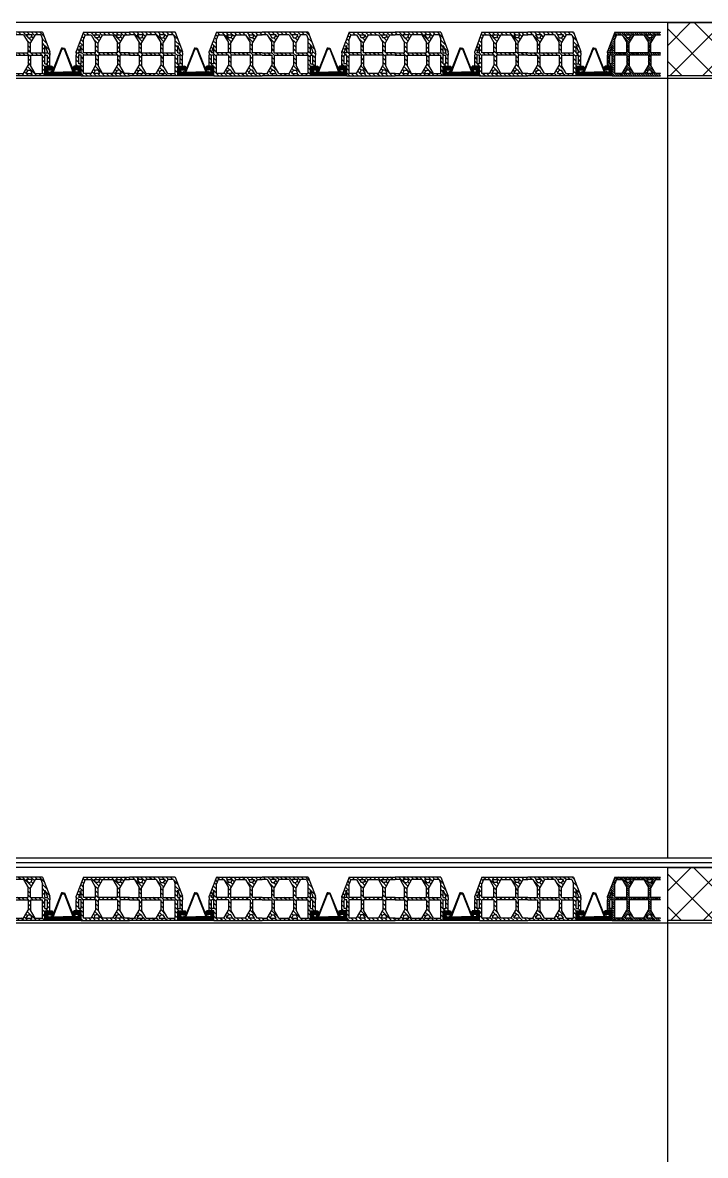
# Model space of a CAD drawing. Header units: millimetres. Extents: x 2329 to 2450, y 1882 to 1940.
# Drawn here: x 2364.107 to 2366.935, y 1918.736 to 1923.429 of the extents above; entities that cross this region are included whole.
import ezdxf

# ---------------------------------------------------------------- set-up
doc = ezdxf.new("R2010")
doc.units = ezdxf.units.MM
doc.layers.add('Fondazione', color=7, linetype='Continuous', lineweight=25)
doc.layers.add('pilastri', color=5, linetype='Continuous', lineweight=30)
for name, color, linetype in [('grigio', 252, 'Continuous'), ('PIGNATTE', 30, 'Continuous'), ('TRAVETT0', 5, 'Continuous')]:
    doc.layers.add(name, color=color, linetype=linetype)

# ---------------------------------------------------------------- blocks, each defined once
blk = doc.blocks.new('pignatta')
at = {"layer": 'PIGNATTE', "linetype": 'Continuous'}
h = blk.add_hatch(dxfattribs=at)
h.set_pattern_fill('ANSI31', color=256, scale=0.0039)
h.paths.add_polyline_path([(2384.9072, 1921.3369), (2384.9072, 1921.3319), (2384.9072, 1921.3219), (2384.9072, 1921.2769), (2384.9272, 1921.2769), (2384.9272, 1921.2369), (2385.1272, 1921.2369), (2385.3272, 1921.2369), (2385.3272, 1921.2769), (2385.3472, 1921.2769), (2385.3472, 1921.3219), (2385.3472, 1921.3319), (2385.3472, 1921.3369), (2385.3172, 1921.4169), (2385.1272, 1921.4169), (2384.9372, 1921.4169)])
h.paths.add_polyline_path([(2384.9372, 1921.3884), (2384.9441, 1921.4069), (2384.9682, 1921.4069), (2384.9872, 1921.374), (2384.9872, 1921.3319), (2384.9372, 1921.3319)], flags=16)
h.paths.add_polyline_path([(2384.9272, 1921.3618), (2384.9272, 1921.3319), (2384.9172, 1921.3319), (2384.9172, 1921.3351)], flags=16)
h.paths.add_polyline_path([(2384.9272, 1921.3219), (2384.9272, 1921.2869), (2384.9172, 1921.2869), (2384.9172, 1921.3219)], flags=16)
h.paths.add_polyline_path([(2384.9372, 1921.3219), (2384.9872, 1921.3219), (2384.9872, 1921.2798), (2384.9682, 1921.2469), (2384.9372, 1921.2469), (2384.9372, 1921.2769), (2384.9372, 1921.2869)], flags=16)
h.paths.add_polyline_path([(2384.9798, 1921.4069), (2385.0046, 1921.4069), (2384.9972, 1921.394), (2384.9872, 1921.394)], flags=16)
h.paths.add_polyline_path([(2384.9972, 1921.374), (2385.0162, 1921.4069), (2385.0582, 1921.4069), (2385.0772, 1921.374), (2385.0772, 1921.3319), (2384.9972, 1921.3319)], flags=16)
h.paths.add_polyline_path([(2384.9972, 1921.3219), (2385.0772, 1921.3219), (2385.0772, 1921.2798), (2385.0582, 1921.2469), (2385.0162, 1921.2469), (2384.9972, 1921.2798)], flags=16)
h.paths.add_polyline_path([(2384.9872, 1921.2598), (2384.9972, 1921.2598), (2385.0046, 1921.2469), (2384.9798, 1921.2469)], flags=16)
h.paths.add_polyline_path([(2385.0698, 1921.4069), (2385.0946, 1921.4069), (2385.0872, 1921.394), (2385.0772, 1921.394)], flags=16)
h.paths.add_polyline_path([(2385.0872, 1921.374), (2385.1062, 1921.4069), (2385.1272, 1921.4069), (2385.1482, 1921.4069), (2385.1672, 1921.374), (2385.1672, 1921.3319), (2385.1272, 1921.3319), (2385.0872, 1921.3319)], flags=16)
h.paths.add_polyline_path([(2385.0872, 1921.3219), (2385.1272, 1921.3219), (2385.1672, 1921.3219), (2385.1672, 1921.2798), (2385.1482, 1921.2469), (2385.1272, 1921.2469), (2385.1062, 1921.2469), (2385.0872, 1921.2798)], flags=16)
h.paths.add_polyline_path([(2385.0772, 1921.2598), (2385.0872, 1921.2598), (2385.0946, 1921.2469), (2385.0698, 1921.2469)], flags=16)
h.paths.add_polyline_path([(2385.1598, 1921.4069), (2385.1846, 1921.4069), (2385.1772, 1921.394), (2385.1672, 1921.394)], flags=16)
h.paths.add_polyline_path([(2385.1772, 1921.374), (2385.1962, 1921.4069), (2385.2382, 1921.4069), (2385.2572, 1921.374), (2385.2572, 1921.3319), (2385.1772, 1921.3319)], flags=16)
h.paths.add_polyline_path([(2385.1772, 1921.3219), (2385.2572, 1921.3219), (2385.2572, 1921.2798), (2385.2382, 1921.2469), (2385.1962, 1921.2469), (2385.1772, 1921.2798)], flags=16)
h.paths.add_polyline_path([(2385.1598, 1921.2469), (2385.1672, 1921.2598), (2385.1772, 1921.2598), (2385.1846, 1921.2469)], flags=16)
h.paths.add_polyline_path([(2385.2498, 1921.4069), (2385.2746, 1921.4069), (2385.2672, 1921.394), (2385.2572, 1921.394)], flags=16)
h.paths.add_polyline_path([(2385.2672, 1921.374), (2385.2862, 1921.4069), (2385.3103, 1921.4069), (2385.3172, 1921.3884), (2385.3172, 1921.3319), (2385.2672, 1921.3319)], flags=16)
h.paths.add_polyline_path([(2385.2672, 1921.3219), (2385.3172, 1921.3219), (2385.3172, 1921.2869), (2385.3172, 1921.2769), (2385.3172, 1921.2469), (2385.2862, 1921.2469), (2385.2672, 1921.2798)], flags=16)
h.paths.add_polyline_path([(2385.2498, 1921.2469), (2385.2572, 1921.2598), (2385.2672, 1921.2598), (2385.2746, 1921.2469)], flags=16)
h.paths.add_polyline_path([(2385.3272, 1921.3618), (2385.3372, 1921.3351), (2385.3372, 1921.3319), (2385.3272, 1921.3319)], flags=16)
h.paths.add_polyline_path([(2385.3272, 1921.3219), (2385.3372, 1921.3219), (2385.3372, 1921.2869), (2385.3272, 1921.2869)], flags=16)
for p, q in [((2384.9372, 1921.4169), (2384.9072, 1921.3369)), ((2384.9372, 1921.4169), (2385.1272, 1921.4169)), ((2384.9441, 1921.4069), (2384.9372, 1921.3884)), ((2384.9441, 1921.4069), (2384.9682, 1921.4069)), ((2384.9682, 1921.4069), (2384.9872, 1921.374)), ((2384.9798, 1921.4069), (2385.0046, 1921.4069)), ((2384.9798, 1921.4069), (2384.9872, 1921.394)), ((2385.0162, 1921.4069), (2384.9972, 1921.374)), ((2385.0046, 1921.4069), (2384.9972, 1921.394)), ((2385.0162, 1921.4069), (2385.0582, 1921.4069)), ((2385.0582, 1921.4069), (2385.0772, 1921.374)), ((2385.0698, 1921.4069), (2385.0946, 1921.4069)), ((2385.0698, 1921.4069), (2385.0772, 1921.394)), ((2385.1062, 1921.4069), (2385.0872, 1921.374)), ((2385.0946, 1921.4069), (2385.0872, 1921.394)), ((2385.1062, 1921.4069), (2385.1272, 1921.4069)), ((2385.3172, 1921.4169), (2385.1272, 1921.4169)), ((2385.1482, 1921.4069), (2385.1272, 1921.4069)), ((2385.1482, 1921.4069), (2385.1672, 1921.374)), ((2385.1846, 1921.4069), (2385.1598, 1921.4069)), ((2385.1598, 1921.4069), (2385.1672, 1921.394)), ((2385.1962, 1921.4069), (2385.1772, 1921.374)), ((2385.1846, 1921.4069), (2385.1772, 1921.394)), ((2385.2382, 1921.4069), (2385.1962, 1921.4069)), ((2385.2382, 1921.4069), (2385.2572, 1921.374)), ((2385.2746, 1921.4069), (2385.2498, 1921.4069)), ((2385.2498, 1921.4069), (2385.2572, 1921.394)), ((2385.2862, 1921.4069), (2385.2672, 1921.374)), ((2385.2746, 1921.4069), (2385.2672, 1921.394)), ((2385.3103, 1921.4069), (2385.2862, 1921.4069)), ((2385.3103, 1921.4069), (2385.3172, 1921.3884)), ((2385.3172, 1921.4169), (2385.3472, 1921.3369)), ((2384.9272, 1921.3618), (2384.9172, 1921.3351)), ((2384.9272, 1921.3319), (2384.9272, 1921.3618)), ((2384.9372, 1921.3319), (2384.9372, 1921.3884)), ((2384.9972, 1921.394), (2384.9872, 1921.394)), ((2384.9872, 1921.3319), (2384.9872, 1921.374)), ((2384.9972, 1921.3319), (2384.9972, 1921.374)), ((2385.0872, 1921.394), (2385.0772, 1921.394)), ((2385.0772, 1921.3319), (2385.0772, 1921.374)), ((2385.0872, 1921.3319), (2385.0872, 1921.374)), ((2385.1672, 1921.394), (2385.1772, 1921.394)), ((2385.1672, 1921.3319), (2385.1672, 1921.374)), ((2385.1772, 1921.3319), (2385.1772, 1921.374)), ((2385.2572, 1921.394), (2385.2672, 1921.394)), ((2385.2572, 1921.3319), (2385.2572, 1921.374)), ((2385.2672, 1921.3319), (2385.2672, 1921.374)), ((2385.3172, 1921.3319), (2385.3172, 1921.3884)), ((2385.3272, 1921.3319), (2385.3272, 1921.3618)), ((2385.3272, 1921.3618), (2385.3372, 1921.3351)), ((2384.9072, 1921.3319), (2384.9072, 1921.3369)), ((2384.9072, 1921.3319), (2384.9072, 1921.3219)), ((2384.9072, 1921.2769), (2384.9072, 1921.3219)), ((2384.9172, 1921.3319), (2384.9172, 1921.3351)), ((2384.9272, 1921.3319), (2384.9172, 1921.3319)), ((2384.9172, 1921.2869), (2384.9172, 1921.3219)), ((2384.9272, 1921.3219), (2384.9172, 1921.3219)), ((2384.9272, 1921.2869), (2384.9272, 1921.3219)), ((2384.9872, 1921.3319), (2384.9372, 1921.3319)), ((2384.9872, 1921.3219), (2384.9372, 1921.3219)), ((2384.9372, 1921.2869), (2384.9372, 1921.3219)), ((2384.9872, 1921.3219), (2384.9872, 1921.2798)), ((2385.0772, 1921.3319), (2384.9972, 1921.3319)), ((2385.0772, 1921.3219), (2384.9972, 1921.3219)), ((2384.9972, 1921.3219), (2384.9972, 1921.2798)), ((2385.0772, 1921.3219), (2385.0772, 1921.2798)), ((2385.1272, 1921.3319), (2385.0872, 1921.3319)), ((2385.1272, 1921.3219), (2385.0872, 1921.3219)), ((2385.0872, 1921.3219), (2385.0872, 1921.2798)), ((2385.1272, 1921.3319), (2385.1672, 1921.3319)), ((2385.1272, 1921.3219), (2385.1672, 1921.3219)), ((2385.1672, 1921.3219), (2385.1672, 1921.2798)), ((2385.1772, 1921.3319), (2385.2572, 1921.3319)), ((2385.1772, 1921.3219), (2385.2572, 1921.3219)), ((2385.1772, 1921.3219), (2385.1772, 1921.2798)), ((2385.2572, 1921.3219), (2385.2572, 1921.2798)), ((2385.2672, 1921.3319), (2385.3172, 1921.3319)), ((2385.2672, 1921.3219), (2385.3172, 1921.3219)), ((2385.2672, 1921.3219), (2385.2672, 1921.2798)), ((2385.3172, 1921.2869), (2385.3172, 1921.3219)), ((2385.3272, 1921.3319), (2385.3372, 1921.3319)), ((2385.3272, 1921.3219), (2385.3372, 1921.3219)), ((2385.3272, 1921.2869), (2385.3272, 1921.3219)), ((2385.3372, 1921.3319), (2385.3372, 1921.3351)), ((2385.3372, 1921.2869), (2385.3372, 1921.3219)), ((2385.3472, 1921.3319), (2385.3472, 1921.3369)), ((2385.3472, 1921.3319), (2385.3472, 1921.3219)), ((2385.3472, 1921.2769), (2385.3472, 1921.3219)), ((2384.9272, 1921.2769), (2384.9072, 1921.2769)), ((2384.9272, 1921.2769), (2384.9072, 1921.2769)), ((2384.9272, 1921.2769), (2384.9072, 1921.2769)), ((2384.9272, 1921.2869), (2384.9172, 1921.2869)), ((2384.9272, 1921.2369), (2384.9272, 1921.2769)), ((2384.9272, 1921.2369), (2384.9272, 1921.2769)), ((2384.9372, 1921.2769), (2384.9372, 1921.2869)), ((2384.9372, 1921.2469), (2384.9372, 1921.2769)), ((2384.9682, 1921.2469), (2384.9872, 1921.2798)), ((2385.0162, 1921.2469), (2384.9972, 1921.2798)), ((2385.0582, 1921.2469), (2385.0772, 1921.2798)), ((2385.1062, 1921.2469), (2385.0872, 1921.2798)), ((2385.1482, 1921.2469), (2385.1672, 1921.2798)), ((2385.1962, 1921.2469), (2385.1772, 1921.2798)), ((2385.2382, 1921.2469), (2385.2572, 1921.2798)), ((2385.2862, 1921.2469), (2385.2672, 1921.2798)), ((2385.3172, 1921.2769), (2385.3172, 1921.2869)), ((2385.3172, 1921.2469), (2385.3172, 1921.2769)), ((2385.3272, 1921.2869), (2385.3372, 1921.2869)), ((2385.3272, 1921.2769), (2385.3472, 1921.2769)), ((2385.3272, 1921.2369), (2385.3272, 1921.2769)), ((2385.3272, 1921.2369), (2385.3272, 1921.2769)), ((2385.3272, 1921.2769), (2385.3472, 1921.2769)), ((2385.3272, 1921.2769), (2385.3472, 1921.2769)), ((2384.9682, 1921.2469), (2384.9372, 1921.2469)), ((2384.9798, 1921.2469), (2384.9872, 1921.2598)), ((2385.0046, 1921.2469), (2384.9798, 1921.2469)), ((2384.9972, 1921.2598), (2384.9872, 1921.2598)), ((2385.0046, 1921.2469), (2384.9972, 1921.2598)), ((2385.0582, 1921.2469), (2385.0162, 1921.2469)), ((2385.0698, 1921.2469), (2385.0772, 1921.2598)), ((2385.0946, 1921.2469), (2385.0698, 1921.2469)), ((2385.0872, 1921.2598), (2385.0772, 1921.2598)), ((2385.0946, 1921.2469), (2385.0872, 1921.2598)), ((2385.1272, 1921.2469), (2385.1062, 1921.2469)), ((2385.1272, 1921.2469), (2385.1482, 1921.2469)), ((2385.1598, 1921.2469), (2385.1672, 1921.2598)), ((2385.1598, 1921.2469), (2385.1846, 1921.2469)), ((2385.1672, 1921.2598), (2385.1772, 1921.2598)), ((2385.1846, 1921.2469), (2385.1772, 1921.2598)), ((2385.1962, 1921.2469), (2385.2382, 1921.2469)), ((2385.2498, 1921.2469), (2385.2572, 1921.2598)), ((2385.2498, 1921.2469), (2385.2746, 1921.2469)), ((2385.2572, 1921.2598), (2385.2672, 1921.2598)), ((2385.2746, 1921.2469), (2385.2672, 1921.2598)), ((2385.2862, 1921.2469), (2385.3172, 1921.2469))]:
    blk.add_line(p, q, dxfattribs=at)
for points in [[(2384.9272, 1921.2369), (2385.1272, 1921.2369)], [(2385.3272, 1921.2369), (2385.1272, 1921.2369)]]:
    blk.add_lwpolyline(points, dxfattribs=at)
blk = doc.blocks.new('travetto')
at = {"layer": 'TRAVETT0', "linetype": 'Continuous'}
h = blk.add_hatch(dxfattribs=at)
h.set_pattern_fill('STEEL', color=256, scale=0.002)
h.set_pattern_definition([(45, (0.770935, 2.1805917), (-0.00449012806, 0.00449012806), []), (45, (0.770935, 2.1837667), (-0.00449012806, 0.00449012806), [])])
h.paths.add_polyline_path([(2383.7269, 1920.9351), (2383.7269, 1920.8951), (2383.8769, 1920.8951), (2383.8769, 1920.9351), (2383.8469, 1920.9351, 0.357495), (2383.8469, 1920.9201), (2383.8619, 1920.9201, -0.543766), (2383.8619, 1920.9101), (2383.8019, 1920.9101), (2383.7419, 1920.9101, -0.543766), (2383.7419, 1920.9201), (2383.7569, 1920.9201, 0.357495), (2383.7569, 1920.9351)])
at = {"layer": 'PIGNATTE', "linetype": 'Continuous'}
for p, q in [((2383.7269, 1920.9351), (2383.7469, 1920.9351)), ((2383.7269, 1920.8951), (2383.7269, 1920.9351)), ((2383.7269, 1920.9351), (2383.7469, 1920.9351)), ((2383.8769, 1920.9351), (2383.8569, 1920.9351)), ((2383.8769, 1920.9351), (2383.8569, 1920.9351)), ((2383.8769, 1920.8951), (2383.8769, 1920.9351))]:
    blk.add_line(p, q, dxfattribs=at)
at = {"layer": 'TRAVETT0', "linetype": 'Continuous'}
for p, q in [((2383.7961, 1921.0092), (2383.7586, 1920.9139)), ((2383.7986, 1921.0092), (2383.7606, 1920.912)), ((2383.7986, 1921.0092), (2383.7961, 1921.0092)), ((2383.8051, 1921.0092), (2383.8431, 1920.912)), ((2383.8051, 1921.0092), (2383.8076, 1921.0092)), ((2383.8076, 1921.0092), (2383.8451, 1920.9139)), ((2383.7269, 1920.8951), (2383.7269, 1920.9351)), ((2383.7269, 1920.9351), (2383.7569, 1920.9351)), ((2383.7419, 1920.9201), (2383.7569, 1920.9201)), ((2383.7419, 1920.9101), (2383.8019, 1920.9101)), ((2383.7606, 1920.912), (2383.757, 1920.912)), ((2383.8619, 1920.9101), (2383.8019, 1920.9101)), ((2383.8431, 1920.912), (2383.8468, 1920.912)), ((2383.8769, 1920.9351), (2383.8469, 1920.9351)), ((2383.8619, 1920.9201), (2383.8469, 1920.9201)), ((2383.8769, 1920.8951), (2383.8769, 1920.9351))]:
    blk.add_line(p, q, dxfattribs=at)
at = {"layer": 'TRAVETT0'}
blk.add_lwpolyline([(2383.7269, 1920.8951), (2383.8769, 1920.8951)], dxfattribs=at)
at = {"layer": 'TRAVETT0', "linetype": 'Continuous'}
for centre in [(2383.7549, 1920.9152), (2383.8488, 1920.9152)]:
    blk.add_circle(centre, 0.00378, dxfattribs=at)
for centre, radius, start, end in [((2383.8019, 1921.0073), 0.00378, 90, 270), ((2383.8019, 1921.0073), 0.00378, 270, 90), ((2383.7451, 1920.9151), 0.00596, 122.9283, 237.0717), ((2383.7477, 1920.9276), 0.0118, 320.6565, 39.3435), ((2383.856, 1920.9276), 0.0118, 140.6565, 219.3435), ((2383.8586, 1920.9151), 0.00596, 302.9283, 57.0717)]:
    blk.add_arc(centre, radius, start, end, dxfattribs=at)
blk = doc.blocks.new('mezza pignatta')
at = {"layer": 'PIGNATTE', "linetype": 'Continuous'}
h = blk.add_hatch(dxfattribs=at)
h.set_pattern_fill('ANSI31', color=256, scale=0.002)
h.set_pattern_definition([(45, (0, 0), (-0.00449012806, 0.00449012806), [])])
h.paths.add_polyline_path([(2384.2517, 1920.9977), (2384.0617, 1920.9977), (2384.0617, 1920.9877), (2384.0827, 1920.9877), (2384.1017, 1920.9548), (2384.1017, 1920.9127), (2384.0617, 1920.9127), (2384.0617, 1920.9027), (2384.1017, 1920.9027), (2384.1017, 1920.8605), (2384.0827, 1920.8277), (2384.0617, 1920.8277), (2384.0617, 1920.8177), (2384.2617, 1920.8177), (2384.2617, 1920.8577), (2384.2817, 1920.8577), (2384.2817, 1920.9027), (2384.2817, 1920.9127), (2384.2817, 1920.9177)])
h.paths.add_polyline_path([(2384.1307, 1920.9877), (2384.1727, 1920.9877), (2384.1917, 1920.9548), (2384.1917, 1920.9127), (2384.1117, 1920.9127), (2384.1117, 1920.9548)], flags=16)
h.paths.add_polyline_path([(2384.1017, 1920.9748), (2384.0943, 1920.9877), (2384.1191, 1920.9877), (2384.1117, 1920.9748)], flags=16)
h.paths.add_polyline_path([(2384.1117, 1920.9027), (2384.1917, 1920.9027), (2384.1917, 1920.8605), (2384.1727, 1920.8277), (2384.1307, 1920.8277), (2384.1117, 1920.8605)], flags=16)
h.paths.add_polyline_path([(2384.1843, 1920.9877), (2384.2091, 1920.9877), (2384.2017, 1920.9748), (2384.1917, 1920.9748)], flags=16)
h.paths.add_polyline_path([(2384.2017, 1920.9548), (2384.2207, 1920.9877), (2384.2448, 1920.9877), (2384.2517, 1920.9692), (2384.2517, 1920.9127), (2384.2017, 1920.9127)], flags=16)
h.paths.add_polyline_path([(2384.2017, 1920.9027), (2384.2517, 1920.9027), (2384.2517, 1920.8677), (2384.2517, 1920.8577), (2384.2517, 1920.8277), (2384.2207, 1920.8277), (2384.2017, 1920.8605)], flags=16)
h.paths.add_polyline_path([(2384.1117, 1920.8405), (2384.1191, 1920.8277), (2384.0943, 1920.8277), (2384.1017, 1920.8405)], flags=16)
h.paths.add_polyline_path([(2384.1917, 1920.8405), (2384.2017, 1920.8405), (2384.2091, 1920.8277), (2384.1843, 1920.8277)], flags=16)
h.paths.add_polyline_path([(2384.2617, 1920.9425), (2384.2717, 1920.9158), (2384.2717, 1920.9127), (2384.2617, 1920.9127)], flags=16)
h.paths.add_polyline_path([(2384.2617, 1920.9027), (2384.2717, 1920.9027), (2384.2717, 1920.8677), (2384.2617, 1920.8677)], flags=16)
for p, q in [((2384.2517, 1920.9977), (2384.0617, 1920.9977)), ((2384.0827, 1920.9877), (2384.0617, 1920.9877)), ((2384.0827, 1920.9877), (2384.1017, 1920.9548)), ((2384.1191, 1920.9877), (2384.0943, 1920.9877)), ((2384.0943, 1920.9877), (2384.1017, 1920.9748)), ((2384.1307, 1920.9877), (2384.1117, 1920.9548)), ((2384.1191, 1920.9877), (2384.1117, 1920.9748)), ((2384.1727, 1920.9877), (2384.1307, 1920.9877)), ((2384.1727, 1920.9877), (2384.1917, 1920.9548)), ((2384.2091, 1920.9877), (2384.1843, 1920.9877)), ((2384.1843, 1920.9877), (2384.1917, 1920.9748)), ((2384.2207, 1920.9877), (2384.2017, 1920.9548)), ((2384.2091, 1920.9877), (2384.2017, 1920.9748)), ((2384.2448, 1920.9877), (2384.2207, 1920.9877)), ((2384.2448, 1920.9877), (2384.2517, 1920.9692)), ((2384.2517, 1920.9977), (2384.2817, 1920.9177)), ((2384.1017, 1920.9748), (2384.1117, 1920.9748)), ((2384.1017, 1920.9127), (2384.1017, 1920.9548)), ((2384.1117, 1920.9127), (2384.1117, 1920.9548)), ((2384.1917, 1920.9748), (2384.2017, 1920.9748)), ((2384.1917, 1920.9127), (2384.1917, 1920.9548)), ((2384.2017, 1920.9127), (2384.2017, 1920.9548)), ((2384.2517, 1920.9127), (2384.2517, 1920.9692)), ((2384.2617, 1920.9127), (2384.2617, 1920.9425)), ((2384.2617, 1920.9425), (2384.2717, 1920.9158)), ((2384.0617, 1920.9127), (2384.1017, 1920.9127)), ((2384.0617, 1920.9027), (2384.1017, 1920.9027)), ((2384.1017, 1920.9027), (2384.1017, 1920.8605)), ((2384.1117, 1920.9127), (2384.1917, 1920.9127)), ((2384.1117, 1920.9027), (2384.1917, 1920.9027)), ((2384.1117, 1920.9027), (2384.1117, 1920.8605)), ((2384.1917, 1920.9027), (2384.1917, 1920.8605)), ((2384.2017, 1920.9127), (2384.2517, 1920.9127)), ((2384.2017, 1920.9027), (2384.2517, 1920.9027)), ((2384.2017, 1920.9027), (2384.2017, 1920.8605)), ((2384.2517, 1920.8677), (2384.2517, 1920.9027)), ((2384.2617, 1920.9127), (2384.2717, 1920.9127)), ((2384.2617, 1920.9027), (2384.2717, 1920.9027)), ((2384.2617, 1920.8677), (2384.2617, 1920.9027)), ((2384.2717, 1920.9127), (2384.2717, 1920.9158)), ((2384.2717, 1920.8677), (2384.2717, 1920.9027)), ((2384.2817, 1920.9127), (2384.2817, 1920.9177)), ((2384.2817, 1920.9127), (2384.2817, 1920.9027)), ((2384.2817, 1920.8577), (2384.2817, 1920.9027)), ((2384.0827, 1920.8277), (2384.1017, 1920.8605)), ((2384.1307, 1920.8277), (2384.1117, 1920.8605)), ((2384.1727, 1920.8277), (2384.1917, 1920.8605)), ((2384.2207, 1920.8277), (2384.2017, 1920.8605)), ((2384.2517, 1920.8577), (2384.2517, 1920.8677)), ((2384.2517, 1920.8277), (2384.2517, 1920.8577)), ((2384.2617, 1920.8677), (2384.2717, 1920.8677)), ((2384.2617, 1920.8577), (2384.2817, 1920.8577)), ((2384.2617, 1920.8177), (2384.2617, 1920.8577)), ((2384.2617, 1920.8177), (2384.2617, 1920.8577)), ((2384.2617, 1920.8577), (2384.2817, 1920.8577)), ((2384.2617, 1920.8577), (2384.2817, 1920.8577)), ((2384.0617, 1920.8277), (2384.0827, 1920.8277)), ((2384.0943, 1920.8277), (2384.1017, 1920.8405)), ((2384.0943, 1920.8277), (2384.1191, 1920.8277)), ((2384.1017, 1920.8405), (2384.1117, 1920.8405)), ((2384.1191, 1920.8277), (2384.1117, 1920.8405)), ((2384.1307, 1920.8277), (2384.1727, 1920.8277)), ((2384.1843, 1920.8277), (2384.1917, 1920.8405)), ((2384.1843, 1920.8277), (2384.2091, 1920.8277)), ((2384.1917, 1920.8405), (2384.2017, 1920.8405)), ((2384.2091, 1920.8277), (2384.2017, 1920.8405)), ((2384.2207, 1920.8277), (2384.2517, 1920.8277))]:
    blk.add_line(p, q, dxfattribs=at)
blk.add_lwpolyline([(2384.2617, 1920.8177), (2384.0617, 1920.8177)], dxfattribs=at)

msp = doc.modelspace()

# ---------------------------------------------------------------- hatches: boundary and pattern name
at = {"layer": 'Fondazione', "true_color": 0x636466}
h = msp.add_hatch(dxfattribs=at)
h.set_pattern_fill('ANSI37', color=251, scale=0.03)
h.paths.add_polyline_path([(2361.5797, 1919.929), (2361.2797, 1919.929), (2361.2797, 1919.229), (2361.5797, 1919.229)])
h.paths.add_polyline_path([(2361.5797, 1923.429), (2361.2797, 1923.429), (2361.2797, 1922.729), (2361.5797, 1922.729)])
h.paths.add_polyline_path([(2367.3797, 1923.429), (2366.7797, 1923.429), (2366.7797, 1923.209), (2367.3797, 1923.209)])
h.paths.add_polyline_path([(2367.3797, 1919.929), (2367.0797, 1919.929), (2367.0797, 1919.709), (2367.3797, 1919.709)])
h.paths.add_polyline_path([(2367.0797, 1919.929), (2366.7797, 1919.929), (2366.7797, 1919.709), (2367.0797, 1919.709)])
h.paths.add_polyline_path([(2373.1297, 1919.929), (2372.8297, 1919.929), (2372.8297, 1919.709), (2373.1297, 1919.709)])
h.paths.add_polyline_path([(2372.8297, 1919.929), (2372.5297, 1919.929), (2372.5297, 1919.709), (2372.8297, 1919.709)])
h.paths.add_polyline_path([(2373.1297, 1923.429), (2372.5297, 1923.429), (2372.5297, 1923.209), (2373.1297, 1923.209)])
h.paths.add_polyline_path([(2378.6297, 1923.429), (2378.3297, 1923.429), (2378.3297, 1922.729), (2378.6297, 1922.729)])
h.paths.add_polyline_path([(2378.6297, 1919.929), (2378.3297, 1919.929), (2378.3297, 1919.229), (2378.6297, 1919.229)])

# ---------------------------------------------------------------- linework, layer by layer
for p, q in [((2378.6297, 1923.429), (2361.2797, 1923.429)), ((2378.6297, 1923.429), (2361.2797, 1923.429)), ((2378.6297, 1919.929), (2361.2797, 1919.929))]:
    msp.add_line(p, q)
at = {"lineweight": 30}
for points in [[(2361.5797, 1923.209), (2361.5797, 1923.199), (2378.3297, 1923.199)], [(2361.5797, 1919.949), (2361.5797, 1919.969), (2378.3297, 1919.969)], [(2361.5797, 1919.709), (2361.5797, 1919.699), (2378.3297, 1919.699)]]:
    msp.add_lwpolyline(points, dxfattribs=at)
msp.add_lwpolyline([(2361.5797, 1919.929), (2361.5797, 1919.949), (2378.3297, 1919.949)])
at = {"layer": 'grigio'}
for points in [[(2366.7797, 1919.969), (2366.7797, 1923.429)], [(2366.7797, 1916.594), (2366.7797, 1919.929)]]:
    msp.add_lwpolyline(points, dxfattribs=at)
at = {"layer": 'pilastri'}
for points in [[(2366.7797, 1923.429), (2367.3797, 1923.429), (2367.3797, 1923.209), (2366.7797, 1923.209), (2366.7797, 1923.429)], [(2366.7797, 1919.929), (2367.3797, 1919.929), (2367.3797, 1919.709), (2366.7797, 1919.709), (2366.7797, 1919.929)]]:
    msp.add_lwpolyline(points, dxfattribs=at)

# ---------------------------------------------------------------- block references
at = {"layer": 'pilastri', "xscale": -1}
for name, p in [('pignatta', (4749.1269, 1.9721)), ('pignatta', (4749.6769, 1.9721)), ('pignatta', (4750.2269, 1.9721)), ('pignatta', (4750.7769, 1.9721)), ('pignatta', (4751.3269, 1.9721)), ('mezza pignatta', (4750.8114, 2.3913)), ('travetto', (4748.0765, 2.3139)), ('travetto', (4748.6265, 2.3139)), ('travetto', (4749.1765, 2.3139)), ('travetto', (4749.7265, 2.3139)), ('travetto', (4750.2765, 2.3139)), ('pignatta', (4749.1269, -1.5279)), ('pignatta', (4749.6769, -1.5279)), ('pignatta', (4750.2269, -1.5279)), ('pignatta', (4750.7769, -1.5279)), ('pignatta', (4751.3269, -1.5279)), ('mezza pignatta', (4750.8114, -1.1087)), ('travetto', (4748.0765, -1.1861)), ('travetto', (4748.6265, -1.1861)), ('travetto', (4749.1765, -1.1861)), ('travetto', (4749.7265, -1.1861)), ('travetto', (4750.2765, -1.1861))]:
    msp.add_blockref(name, p, dxfattribs=at)

doc.saveas('drawing.dxf')
